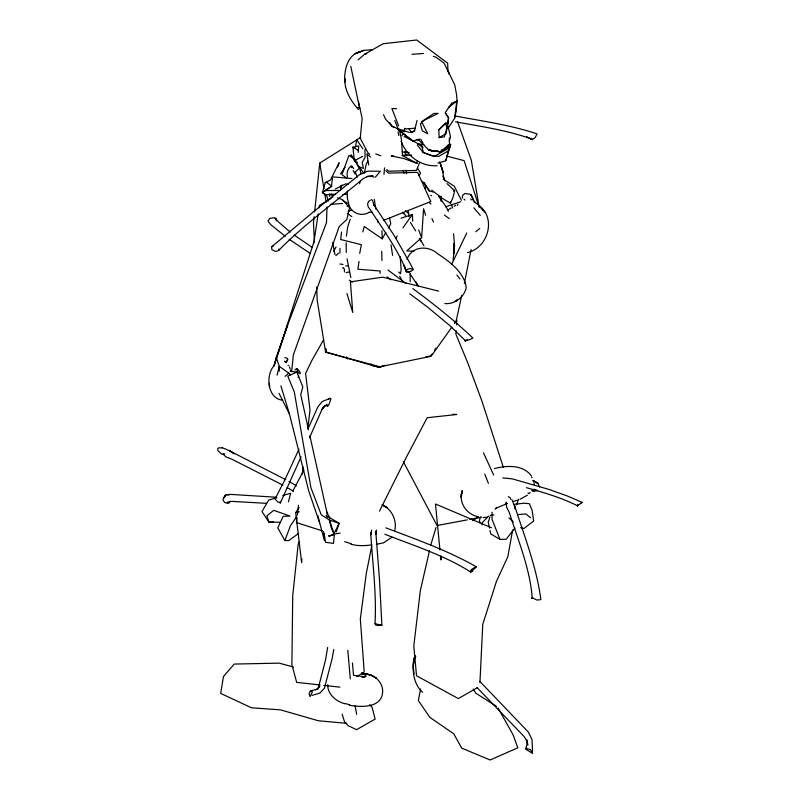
<?xml version="1.0" encoding="UTF-8"?>
<svg xmlns="http://www.w3.org/2000/svg" width="800" height="800" viewBox="0 0 800 800"><rect width="100%" height="100%" fill="white"/><g stroke="black" fill="none" stroke-linecap="round" stroke-linejoin="round"><path stroke-width="1.2" d="M347.35 191.18L347.35 198.3L348.74 203.34M492.05 512.22L492.05 519.4L499.99 539.4L506.17 539.25L514.96 528.03M339.9 253.18L339.99 248.37M291.68 371.24L293.35 354.9L339.23 226.53L346.88 219.49L349.54 207.83L343.02 200.04L337.63 197.83M441.29 200.99L441.34 198.55L441.53 200.79M408.36 211.62L409.14 216.77M409.55 271.53L409.52 272.51L405.93 270.76L403.99 265.16L406.44 272.27L411.21 271.17L413.21 269.56L410.52 264.17L394.41 235.86L373.69 204.57M449.4 138.01L449.3 141.47L450.49 136.54L447.64 124.78L448.57 117.83L445.3 112.56L451.76 103.15L457.07 100.95L456.54 94.51L454.73 84.84L444.13 63.16L441.86 61.43M327.02 206.98L326.5 222.64L287.69 324.93L276.26 357.36L274.02 365.85L287.69 324.93M479.94 682.59L482.76 624.36L496.42 581.44L507.8 556.81L512.65 529.99M380.09 273.36L380.21 270.99L357.88 269.23L359.01 261.41M451.82 327.2L431.1 356.28L379.95 366.78L325.64 352.28L325.82 348.63M376.33 532L375.73 534.4L375.92 533.27L379.47 579.26L381.9 625.27L378.9 624.81L378.67 625.67L375.03 623.86C376.62 594.1 372.67 564.35 370.83 534.69L371.6 530.11M344.87 78.99C344.33 90.46 351.03 101.1 358.4 109.45M453.13 260.39L454.58 245.3L453.53 233.7M413.96 251.24L406.7 250.92L421.63 237.66L423.6 208.77L425.62 215.32M456.12 330.63L455.88 334.1L467.88 363.18L482.03 401.38L503.32 467.25M456.53 324.84L456.85 320.22L454.56 323.04M441.17 556.24L440.91 559.95L440.54 556.22M448.16 123.22L445.89 123.04L438.83 129.87L439.12 137.6L446.12 133.56L448.57 117.83L445.36 113.12M358.23 152.36L358.73 145.93L352.9 147.18L354.28 160.06L363.47 172.78M383.99 174.39L384.52 167.87M278.9 249.62L278.94 249.11L278.76 250.34L277.29 251.09L275.34 251.39L271.83 249.62L271.7 246.81L313.54 211.73L359.68 174.56L367.76 171.16L379.08 171.19M301.93 558.93L301.62 562.53L295.7 512.61L299.1 507.51M482.05 524.92L482.25 522.64L488.65 516.08M393.62 155.83L391.21 155.93L403.77 158.53L416.97 163.34L417.19 160.92M471.01 195.46L470.81 194.35L464.85 193.49L462.46 195.58L462.44 198.11M288.05 365.39L288.65 365.36M441.35 201.36L441.03 196.1M340.41 188.17L340.66 185.73M314.12 216.7L313.48 222.8L314.44 242.56M314.63 211.83L319.76 163.07L360.73 137.38M326.06 349.47L325.8 351.94L378.38 367.23L385.44 365.3M346.39 236.1L347.76 226.59L350.21 219.18M331.59 185.41L332.55 176.86L351.93 178.56M341.54 232.05L340.67 239.5L361.36 244.7L359.72 253.36M345.08 78.76L344.66 82.39C344.04 70.91 347.18 54.33 360.57 51.56L355.08 53.73L363.8 50.37L372.3 49.66M297.05 517.65L296.47 522.6L322.24 530.83M297.34 515.17L298.51 505.25M577.48 505.65L577.54 506.25L577.48 505.65L582.3 502.46L567.79 496.17L549.08 489.46L512.35 478.87L502.8 477.93M302.23 474.39L303.13 467M307.77 428.8L310.02 410.32L305.6 373.4L311.97 360.28L323.61 339.73M394.73 530.64C397.16 521 392.15 510.05 383.45 505.36M448.13 128.22L454.63 118.18L456.79 101.19L448.3 107.55M450.37 201.81L450.42 203.14L452.89 197.75L454.69 190.8L447.01 183.61M318.19 213.89L313.95 241.86L274.02 365.85M319.11 207.82L319.48 205.38L331.2 198.41M355.52 147.04L356.7 139.72L362.88 148.84M344.48 271.97L344.35 269.01L343.2 267.64L342.5 268.1M327.64 647.43L325.53 659.97L318.06 688.92M462.37 490.65L461.24 497.33L461.18 494.62L462.37 490.65C457.87 502.16 466.79 514.81 478.34 516.72M333.79 649.45L332.11 658.8L324.42 688.21L319.84 693.11L312.19 695.36M371.18 532.77L370.83 534.69L371.24 532.45M471.06 249.61L464.36 283.49M420.6 689.04L418.35 700.55L429.84 717.35L453.78 733.84L461.69 748.12L490.16 760L517.81 747.78L513.06 734.77L498.16 708.12M366.44 162.96L364.39 173.12M371.72 546.03L366.31 573.38L360.34 618.95L364.21 672.01L356.81 676.62M330.13 194.01L329.68 196.23L329.22 193.95M461.7 295.65L456.11 321.19L454.68 323.19M454.63 118.18L456.17 111.33L457.07 100.95M277.17 375.05L279.19 366.23L276.26 357.36M429.49 550.73L420.36 590.48L413.8 645.95L416.53 675.8L458.36 698.58L477.62 687.54M430.87 544.7L436.05 527.36M230.1 501.17L229.09 502.96L227.52 503.39L224.63 502.44L222.92 499.89L223.79 497.75L224.73 497.44M425.24 188.94C426.21 186.35 425.08 182.99 422.56 181.72M411.42 132.4L414.43 131.21L417.02 120.46M362.83 231.91L364.23 226.47L382.21 238.84L385.86 232.43M288.46 501.8L290.68 493.19L282.78 495.57M437.83 163.11L445.77 160.78L449.97 144.69L449.3 142.53M449.97 144.69L448.36 150.86L438.68 156.45L431.22 155.52L423.2 152.49L417.35 145.1L418.42 144.12L423.92 144.48M480.4 517.09L479.46 520.58L479.92 522.89M526.49 487.7C543.86 492.53 561.29 497.68 577.47 505.75L578.44 504.45M335.59 194.19L325.28 194.83L322.42 192.75L325.28 182.56L330.46 180.06L339.08 162.7L337.7 167.02M359.58 183.66L360.24 181.3M340.65 189.51L341.99 184.92M445.77 160.78L450.77 144.32M525.85 748.25L530.39 749.71L532.68 753.44L525.77 749.25L526.92 744.73L526.63 739.6L527.97 745.02M406.36 155.94L406.97 154.03M414.84 656.03C411.74 668.17 412.68 683.34 422.58 692.28M336.32 531.83L339.11 523.29L326.11 515.51L327.46 517.3M489.98 516.86L488.21 522.25L489.5 528.08M516.63 504.71L518.53 499.17M299 449.16L285.12 479.32L275.06 498.97L277.93 502.05L280.37 502.93L280.11 501.61M457.51 205.38L457.93 204.16M375.81 624.09L375.51 624.93L378.9 624.81M402 135.82L402.81 133.66M403.61 131.49L404.82 128.24M298.68 533.37L288.75 540.58L284.87 540.52L290.44 525.75L296.47 516.94M415.65 656.12L414.4 659.44L415.65 656.2M419.72 162.41L416.43 170.44L388.72 171.2L386.91 169.59M280.37 502.93L301.03 456.96M309.53 437.69L322.02 409.36L324.12 406.33M307.95 429L317.84 406.95L322.25 401.5L329.37 398.7M451.65 264.32L466.76 233.03M379.51 511.12L406.52 456.95L427.18 417.73L456.77 414.49L453.04 414.27M396.11 238.01L397.19 235.93M292.86 490.98L303.9 470.05M453.77 191.34L454.57 190.21M445.89 147.56L444.79 149.62L442.5 150.08M299.33 541.71L298.23 543.74L292.74 595.55L291.88 664.6L296.68 682.37L320.15 684.97M333.66 251.34L336.05 246.99M298.04 377.44L298.86 375.97M388.3 228.15L390.73 223.88L389.59 217.84M286.27 362.36L287.71 359.21L286.64 357.9L284.92 357.65M407.01 259.42C411.5 246.02 428.17 245.1 437.58 253.66C449.05 261.35 461.12 269.96 465.54 283.63L466.24 287.76C464.2 297.16 454.51 304.63 444.86 303.53M419.03 175.69L420.6 173.31L417.5 168.06M223.32 498.37L225.87 494.97L230.07 494.36L275.97 497.22M290.22 232.03L278.55 222.05L275.42 218.57L275.83 217.96L276.35 220.83M447.1 146.2L444.79 149.62L441.23 150.12M431.98 354.05L430.64 356.03L425.86 356.85M434.65 350.09L435.98 348.11M412.81 288.59C433.7 303.97 454.08 320.19 472.91 338.05L469.18 339.86L465.3 340.54L449.46 325.31L427.53 307.08L409.77 293.81M405.93 270.76L407.8 269.14L410.45 268.53L413.21 269.56M340.43 173.96L345.07 167.31M324.76 405.51L322.02 409.36L324.13 406.99M402.95 227.83L412.43 214.51L412.68 221.25M273.95 365.77C265.27 375.6 267.57 398.79 282.63 400.2M375.41 177.12L380.49 171.09M223.81 497.51L225.87 494.97L224.45 496.2M326.46 405.33L327.45 406.11L328.96 404.55L330.95 398.8L329.97 398.17L328.23 399.36M495.12 509.24L496.78 507.48M278.76 250.34C304.7 223.99 334.99 202.34 363.24 178.61L366.89 176.89M472.27 570.64L470.41 572.6C469.42 569.65 474.14 568.12 476.04 566.64L476.32 567.11L472.27 570.64L472.59 571.55L470.15 571.67C443.74 555.04 413.69 545.56 384.82 534.25M310.37 691.08L309.02 693.75L310.16 696.69L312.33 691.89L311.76 690.93L310.37 691.08L317.58 688.98L315.42 689.84M318.54 687.58L319.76 686.4L317.89 688M438.83 129.87L445.89 123.04L446.8 128.39L444.37 136.85L439.12 137.6M335.89 255.64L338.46 253.17M530.19 492.5L528.87 493.74L528.02 492.98M355.45 171.76L359.52 168.04L351.03 154.9L354.28 160.06M353.67 168.76L352.14 166.17L351.02 166.17C347.69 168.59 346.31 173.03 347.45 176.95M358.1 59.91L364.51 54.29L383.19 43.71L416.73 40L447.63 63.16L448.05 71.86M285.04 376.38L288.75 373.22L290.56 374.89M392.04 537.15L383.56 542.83L376.38 544.32M449.28 144.42L440.2 151.95L428.96 150.22L418.09 139.28M475.75 231.77L479.73 228.48M294.94 369.97L296.73 368.5C303.73 374.17 298.56 376.54 296.73 368.5M454.23 206.34L455.82 205.14M322.42 192.75L331.71 186.24L326.91 182.52L325.28 182.56M327.23 404.26L323.5 406.75L326.44 405.46L327.86 405.92M527.4 495.19L519.99 499.28M451.28 207.94L448.04 209.89M472.79 520.58L478.04 517.23M331.71 186.24L324.73 190.56L340.4 190.46M404.05 136.94L406.05 135.77M532.43 139.49L526.71 137.01L532.43 139.49L535.2 137.58L537.04 133.89C510.71 125.05 482.66 121.12 455.36 116.03M496.16 508.09L506.96 503.69M474.12 202.2L474.63 201.93L477.35 204.17M355.24 160.26L362.66 156.37M411.49 132.24L414.74 130.57M335.22 189.06L345.71 183.86L348.14 184.3M271.7 246.81L273.27 246.04M370.28 200.24C366.74 201.5 367.08 206.75 369.66 208.84C382.89 229.04 397.35 248.81 406.54 271.29M348.18 211.44L351.42 209.87M308.53 429.68L300.73 394.63L302.8 386.91L296.84 372.05L287.82 376.19L294.31 392L310.92 487.73L321.29 514.86L329.4 520L339.11 523.29L334.03 533.65L329.66 536.16L328.5 535.94L334.34 534.81L333.47 543.41L325.6 542.32L324.06 533.79L324.38 540.68L317.79 515.52M581.13 502.75L582.14 502.32M383.77 220.29L430.81 201.51L417.6 172.36L388.55 173.09L385.84 170.69M287.31 360.87L287.71 359.21M357.47 52.72L363.8 50.37M368.75 212.54C361.16 217.06 351.02 212.88 348.75 204.38M445.46 206.89L460.78 201.7M400.98 218.25L412.43 214.51M224.65 453.84L221.9 454.21L218.13 450.92L217.7 448.79L218.58 447.82L222.17 447.94M273.75 498.29L276.01 497.61M383.51 114.67L385.56 119.16L392.26 126.48L397.33 128.49L398.77 130.42L412.97 141.09L419.59 139.19M276.91 497.76L268.67 500.03L262 511.54L268.92 522.17L279.61 522.24M513.33 501.38L517.16 500.36M467.47 252.53C487.58 248.25 496.4 219.18 479.84 206.21M295.7 512.61L299.24 511.75M364.51 54.29L366.76 53.76M346.23 272.62L349.52 271.86M410.46 132.13L414.43 131.21M363.23 676.73L366.2 676.04L361.67 676.91L365.19 676.82L353.51 675.32L352.42 662.94M435.62 151.45L437.91 150.99M467.29 519.86L437.05 525.54L403.27 461.55M469.71 519.4L481.8 517.13M490.27 515.54L493.89 514.85M227.16 502.21L231.66 501.38L266.55 503.33M375.03 623.86L381.9 625.27M494.46 468.57C506.78 465.4 522.66 464.47 531.35 475.72M372.84 175.52L367.02 176.51L372.14 176.43L374.19 177.15M335.22 533.85L340.12 533.15M436.49 150.79L431.75 151.46L430.01 149.91M577.47 505.75L577.64 505.12M513.65 504.41L524.01 503.2L529.4 503.71L532.19 510.54L533.63 521.01L523.88 528.57L520.7 527.6M371.82 544.92C364.87 545.79 357.63 546.17 350.83 544.15M428.96 150.22L431.08 150.01M483.26 517.58L487.06 517.21M404.99 128.98L415.48 128.16M411.98 54.31L423.58 53.45M330.68 204.31L342.62 203.44M517.5 514.58L525.86 513.97L530.56 517.77M342.94 194.53L347.17 194.33M402.07 155.49L411.71 155.11M273.56 522L268.92 522.17L266.86 515.81L273.77 510.33L290.06 516.06L283.14 516.36L277.78 527.89L284.87 540.52M368.89 212.22L372.54 212.3M396.58 108.74L391.9 108.49L398.63 125.9M347.1 206.2L349.59 206.32M402.13 151.95L409.22 152.49M346.68 723.33L318.35 720.76L280.48 709.86L251.49 707.79L220.7 693.42L223.45 676.52L234.26 664.06L279.25 663.14L293.62 667.1M345.76 265.8L348.21 266.05M290.1 371.34L296.84 372.05M228.37 494.62L227.2 494.5L229.36 494.88M323.86 685.38L339.92 687.15M437.21 165.72C421.11 166.91 406.55 155.94 401.1 141.2M339.98 263.99L343.03 264.43M455.57 121.83C481.2 126.52 507.29 130.21 531.89 139.14L532.11 139.79M535.55 482.34L537.87 483.23L539.58 486.98M416.38 139.54L418.68 139.96M404.59 131.61L398.77 130.42L394.79 120.57M531.96 490.76L534.1 491.2L537.47 490.57L534 489.17M372.62 365.64L380.85 367.45M349.75 705.31C360.87 707.3 381.11 708.05 382.54 692.9C383.87 682.31 373.44 673.04 363.11 674.01L365.24 674.44L362.51 673.61L364.43 674.5L361.7 672.64M438.7 291.13L382.77 277.18L350.44 281.82L352.75 312.46L346.95 293.57M222.22 447.66L230.32 451.09L234.44 453.85L229.25 450.65L285.7 479.67M446.46 155.98L464.13 160.66L479.17 207.33L471.34 160.34L457.6 121.87M354.32 161.41L357.57 162.35M508.26 496.64L510.05 497.65L510.97 499.61M436.7 150.88L440.2 151.95L448.39 147.23L447.57 145.22M506.11 503.15L507.24 503.5M344.67 541.66L351.14 543.7M345.19 703.47L349.98 704.97M433.37 56.34L435.67 57.08L441.1 60.85M409.32 132.44L397.33 128.49L399.17 129.97M394.59 127.3L392.26 126.48L389.46 122.47M375.74 153.96L380.74 155.73M357.99 166.44L363.4 168.4L362.22 162.35L365.03 157.48L364.98 149.53M385.82 527.84C416.4 539.46 447.51 550.42 476.04 566.64M344.96 703.8C336.19 701.44 327.63 694.53 327.68 684.73M532.03 490.38L534.1 491.2L533.44 490.83M284.64 361.12L286.02 361.95M405.64 137.28L421.9 145.56L423.2 152.49L434.35 156.48L450.05 147.42L449.27 143.96M491.46 527.73L435.47 504.02L439.94 550M357.94 107.45L359.92 108.3M532.8 480.66L537.87 483.23L533.17 480.39M282.91 485.15L231.84 459.18L225.77 456.8L223.13 454.09M416.97 163.34L402.57 155.67L401.42 139.17L399.39 129.52M284.96 361.92L286.36 362.7L286.04 362.22M343 200.73L348.49 203.68M288.96 481.46L296.51 485.79M287.13 487.59L293.48 491.24M382.93 505.32L387.07 507.73L382.04 504.67M450.42 203.14L442.47 198.48L431.78 190.2M499.99 539.4L490.78 533.92L490.01 530.42M430.69 195.26L431.51 195.75M275.42 218.57L274.03 217.72L269.65 218.41L268.01 221.25L271.09 224.94L285.28 236.31M433.14 192.08L429.52 190.76L423.76 182.51L429.25 191.23M352.9 147.18L358.37 150.52M496.53 706.4L475.82 693.21L473.23 689.04M443.32 179.22L454.26 186.22L461.41 200.23M312.38 247.48L294.17 235.05M310.33 253.54L289.18 239.27M349.43 280.18L352.42 282.16M352.03 157.38L348.99 155.35L341.92 174.61L346.49 177.99M354.05 158.74L356.07 160.09M288.75 373.22L279.19 366.23L279.28 371.19M371.42 199.53L372.65 200.88M444.39 215.03L449.29 218.65M347.24 213.24L351.82 216.65M387.98 270.04L405.85 283.39M387.07 276.85L391.02 279.8M418.42 144.12L423.02 147.68M429.35 202.79L430.97 204.06M401.01 131.45L405.61 135.16M407.45 136.64L412.97 141.09M370.98 363.98L372.88 365.52M464.03 199.18L465.07 200.04M478.25 204.92L484.78 212.18M405.27 210.64L408.6 213.54M369.71 154.34L367.9 152.73L360.23 138.2L362.15 118.5L358.45 101.51M370.5 157.06L366.89 153.86L368.68 164.9M470.65 199.1L471.52 199.91M508.98 517.88L513.34 522M477.1 687.63L524.28 736.72L526.81 741.17M479.72 681.29L528.33 732.05L532.03 739.56L532.52 751.71M398.69 272.02L400.44 273.79L401.15 269.86L400.18 256.59M369.69 704.71L372.14 707.49L375.14 719.06L356.57 729.69L347.99 725.6L344.45 721.52L342.15 714.15M473.86 207.81L480.3 215.42M480.83 207.4L483.2 210.27M438.51 196.19L446.25 206.92L448.3 211.31M404.03 213.6L405.98 216.04M456.9 275.06L459.99 278.95M402.46 212.14L403.72 213.73M408.87 128.92L411.79 132.71M410.35 222.37L415.71 230.89M417.16 284.54L410.15 274.1M353.12 170.54L355.07 173.97M351.02 166.17L351.78 167.73M415.69 281.77L418.24 285.99M346.48 356.86L347.7 358.93M420.68 139.11L422.98 143.13M420.59 239.97L423.92 245.81M399.66 276.27L402.72 281.69M419.42 238.36L420.98 241.3M483.47 452.78L493.66 475.06M531.56 476.87L532 477.74M279.05 393.37L289.5 414.19L308.6 490.49L319.58 522.75M474.63 201.93L471.08 194.77L473.47 200.98M439.5 161.86L442.56 170.09L443.73 178.49L443.17 175.93L444.95 180.97M309.87 435.72L326.8 511.87L329.73 518.23M512.1 499.93L516.16 510.52C525.76 539.76 536.85 568.94 540.86 599.61L536.99 600.07L532.22 597.78C529.91 568.28 518.19 540.6 509.38 512.67L506.67 507.43L506.11 502.18M431.95 218.59L433.5 222.11M403.15 171.05L404.13 173.29M357.25 177.06L355.08 171.63M290.45 369.98L290.92 371.11M289.38 366.81L290.1 368.83M331.43 193.86L332.78 197.26M484.78 474.14L488.39 483.33M418.68 230.01L421.63 237.66M326.59 195.57L328.56 201.1M373.03 201.7L373.73 205.2M334.98 254.61L332.67 242.47M280.9 385.85L289.5 414.19M451.54 204.37L452.61 207.95M359.52 168.04L361.15 173.82M350.85 277.62L347.04 258.79M359.4 107.09L350.78 66.33M514.64 505.56L515.41 509.21M405.92 170.1L406.64 173.71M398.12 131.86L398.83 135.52M533.94 482.6L534.32 484.63M323.54 531.59L324.55 536.9M355.13 705.8L356.67 714.35M448.7 71.96L449.1 74.2M514.95 506.3L515.48 509.39M367.47 160.89L367.79 162.83M269.31 384.94L269.61 386.74L269.29 383.22M374.25 199.26L375.85 209.08M377.64 220.13L378.03 222.58M319.76 163.07L323.93 188.72M324.73 193.61L326.12 202.16M325.64 352.28L317.26 300.62L316.6 287.03M391.03 244.87L392.59 255.38M326.8 511.87L327.01 514.28M347.81 650.31L350.3 678.92M405.13 151.4L405.29 155.1M467.18 339.39L467.21 340.24M381.98 230.65L382.21 238.84M381.72 251.35L381.95 260.57M453.96 250.19L453.81 243.41L454.04 253.58M346.26 252.46L346.17 242.73M410.16 273.41L410.21 281.66M465.3 340.54L465.29 341.42L466.08 340.42L465.3 340.54M414.22 657.98L413.31 666.53L413.73 674.18L413.16 663.32L414.22 657.98M376.18 531.24L375.73 534.4L376.51 530.14L376.18 531.24M424.43 119.79L420.4 123.95L422.29 130.88L427.7 133.72L421.52 121.55L438.15 113.41L433.92 113.45L424.43 119.79M532.54 597.51L531.48 598.29L532.54 597.51M457.8 299.51L455.07 301.55L457.8 299.51M272.19 496.72L272.19 496.72M363.34 674.22L362.06 674.36C367.26 673.22 372.41 675.34 376.57 678.35L371.2 675.24L366.23 674.03L363.34 674.22M393.12 234.66L393.12 234.66M334.03 533.65L331.35 528.18L329.4 520L334.03 533.65M442.06 168.75L440.55 164.06L443.12 172.65L442.06 168.75"/></g></svg>
